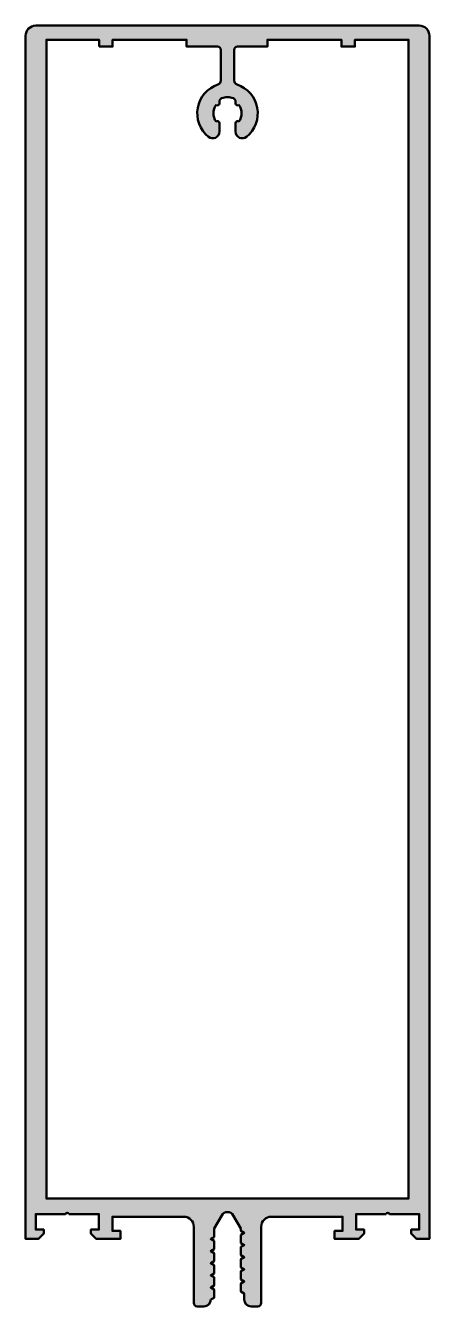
# Model space of a CAD drawing. Extents: x -30 to 30, y -16 to 174.
import ezdxf

# ---------------------------------------------------------------- set-up
doc = ezdxf.new("R2010")
doc.units = 0
doc.layers.add('0S-Alu contour', color=7, linetype='Continuous', lineweight=50)
doc.layers.add('0S-Alu hatch', color=252, linetype='Continuous', lineweight=25)

# ---------------------------------------------------------------- blocks, each defined once
blk = doc.blocks.new('324500__EB7BCAA6_F43E_4FB3_AD8D_644D840BB254_')
at = {"layer": '0S-Alu hatch'}
h = blk.add_hatch(color=256, dxfattribs=at)
edge = h.paths.add_edge_path()
edge.add_arc((-28.49999999999967, 172.5), 1.5, 90.00000000000028, 180)
edge.add_line((-29.99999999999967, 172.5), (-30, -6))
edge.add_line((-30, -6), (-28.1, -6))
edge.add_line((-28.1, -6), (-27.30000000000001, -5.199999999999988))
edge.add_line((-27.30000000000001, -5.199999999999988), (-27.30000000000001, -4.599999999999994))
edge.add_line((-27.30000000000001, -4.599999999999994), (-28.50000000000001, -4.599999999999994))
edge.add_line((-28.50000000000001, -4.599999999999994), (-28.50000000000001, -2.300000000000011))
edge.add_line((-28.50000000000001, -2.300000000000011), (-24.05000000000001, -2.300000000000011))
edge.add_ellipse((-23.80000000000001, -2.356250000000009), major_axis=(-0.2562499999999961, 0), ratio=1, start_angle=192.6803834918194, end_angle=347.31961650818045, ccw=False)
edge.add_line((-23.55000000000001, -2.300000000000011), (-19.10000000000001, -2.300000000000011))
edge.add_line((-19.10000000000001, -2.300000000000011), (-19.10000000000001, -4.599999999999994))
edge.add_line((-19.10000000000001, -4.599999999999994), (-20.30000000000001, -4.599999999999994))
edge.add_line((-20.30000000000001, -4.599999999999994), (-20.30000000000001, -5.199999999999988))
edge.add_line((-20.30000000000001, -5.199999999999988), (-19.50000000000001, -6))
edge.add_line((-19.50000000000001, -6), (-15.90000000000001, -6))
edge.add_line((-15.90000000000001, -6), (-15.90000000000001, -4.800000000000011))
edge.add_line((-15.90000000000001, -4.800000000000011), (-17.10000000000001, -4.800000000000011))
edge.add_line((-17.10000000000001, -4.800000000000011), (-17.10000000000001, -2.699999999999988))
edge.add_line((-17.10000000000001, -2.699999999999988), (-6.500000000000007, -2.700000000000002))
edge.add_ellipse((-6.500000000000014, -4.200000000000009), major_axis=(-1.500000000000007, 0), ratio=1, start_angle=180, end_angle=269.9999999999997, ccw=False)
edge.add_line((-5.000000000000007, -4.200000000000009), (-5.000000000000007, -15.5))
edge.add_arc((-4.500000000000007, -15.5), 0.5, 180, 270)
edge.add_line((-4.500000000000007, -16), (-3.500000000000007, -16))
edge.add_arc((-3.500000000000007, -15), 1, 270, 360)
edge.add_line((-2.500000000000007, -15), (-2.000000000000007, -14.71132486540517))
edge.add_line((-2.000000000000007, -14.71132486540517), (-2.000000000000007, -13.48867513459481))
edge.add_line((-2.000000000000007, -13.48867513459481), (-2.500000000000007, -13.19999999999999))
edge.add_line((-2.500000000000007, -13.19999999999999), (-2.000000000000007, -12.91132486540519))
edge.add_line((-2.000000000000007, -12.91132486540519), (-2.000000000000007, -11.6886751345948))
edge.add_line((-2.000000000000007, -11.6886751345948), (-2.5, -11.4))
edge.add_line((-2.5, -11.4), (-2.000000000000007, -11.11132486540518))
edge.add_line((-2.000000000000007, -11.11132486540518), (-2.000000000000007, -9.88867513459482))
edge.add_line((-2.000000000000007, -9.88867513459482), (-2.500000000000007, -9.599999999999994))
edge.add_line((-2.500000000000007, -9.599999999999994), (-2.000000000000007, -9.311324865405197))
edge.add_line((-2.000000000000007, -9.311324865405197), (-2.000000000000007, -8.088675134594808))
edge.add_line((-2.000000000000007, -8.088675134594808), (-2.50000000000001, -7.800000000000011))
edge.add_line((-2.50000000000001, -7.800000000000011), (-2.00000000000001, -7.511324865405185))
edge.add_line((-2.00000000000001, -7.511324865405185), (-2.00000000000001, -6.288675134594797))
edge.add_line((-2.00000000000001, -6.288675134594797), (-2.499999999999996, -6))
edge.add_line((-2.499999999999996, -6), (-2.000000000000003, -5.711324865405174))
edge.add_line((-2.000000000000003, -5.711324865405174), (-2.000000000000003, -4.464101710724662))
edge.add_line((-2.000000000000003, -4.464101710724662), (-0.8660254143211538, -2.500000018250105))
edge.add_ellipse((-1e-14, -2.999999999999991), major_axis=(-0.9999999999999974, 0), ratio=1, start_angle=209.9999999999995, end_angle=330.00000120741777, ccw=False)
edge.add_line((0.86602540378443, -2.5), (1.999999999999992, -4.464101615137735))
edge.add_line((1.999999999999992, -4.464101615137735), (1.999999999999992, -4.811324865405197))
edge.add_line((1.999999999999992, -4.811324865405197), (2.499999999999992, -5.099999999999994))
edge.add_line((2.499999999999992, -5.099999999999994), (1.999999999999992, -5.388675134594791))
edge.add_line((1.999999999999992, -5.388675134594791), (1.999999999999992, -6.611324865405208))
edge.add_line((1.999999999999992, -6.611324865405208), (2.5, -6.900000000000005))
edge.add_line((2.5, -6.900000000000005), (1.999999999999992, -7.188675134594802))
edge.add_line((1.999999999999992, -7.188675134594802), (1.999999999999992, -8.411324865405192))
edge.add_line((1.999999999999992, -8.411324865405192), (2.5, -8.699999999999989))
edge.add_line((2.5, -8.699999999999989), (1.999999999999992, -8.988675134594814))
edge.add_line((1.999999999999992, -8.988675134594814), (1.999999999999992, -10.21132486540517))
edge.add_line((1.999999999999992, -10.21132486540517), (2.499999999999992, -10.5))
edge.add_line((2.499999999999992, -10.5), (1.999999999999992, -10.78867513459482))
edge.add_line((1.999999999999992, -10.78867513459482), (1.999999999999992, -12.01132486540518))
edge.add_line((1.999999999999992, -12.01132486540518), (2.499999999999985, -12.30000000000001))
edge.add_line((2.499999999999985, -12.30000000000001), (1.999999999999992, -12.58867513459481))
edge.add_line((1.999999999999992, -12.58867513459481), (1.999999999999992, -13.8113248654052))
edge.add_line((1.999999999999992, -13.8113248654052), (2.499999999999992, -14.09999999999999))
edge.add_line((2.499999999999992, -14.09999999999999), (2.499999999999992, -15))
edge.add_arc((3.499999999999992, -15), 1, 180, 270)
edge.add_line((3.499999999999992, -16), (4.499999999999992, -16))
edge.add_arc((4.499999999999992, -15.5), 0.5, 270, 360)
edge.add_line((4.999999999999992, -15.5), (4.999999999999985, -4.200000000000017))
edge.add_ellipse((6.499999999999992, -4.200000000000012), major_axis=(-1.500000000000005, 0), ratio=1, start_angle=269.99999999999994, end_angle=360, ccw=False)
edge.add_line((6.499999999999992, -2.700000000000006), (17.09999999999999, -2.700000000000002))
edge.add_line((17.09999999999999, -2.700000000000002), (17.09999999999999, -4.800000000000011))
edge.add_line((17.09999999999999, -4.800000000000011), (15.89999999999998, -4.800000000000011))
edge.add_line((15.89999999999998, -4.800000000000011), (15.89999999999999, -6))
edge.add_line((15.89999999999999, -6), (19.5, -6))
edge.add_line((19.5, -6), (20.3, -5.199999999999988))
edge.add_line((20.3, -5.199999999999988), (20.29999999999999, -4.599999999999994))
edge.add_line((20.29999999999999, -4.599999999999994), (19.09999999999999, -4.600000000000022))
edge.add_line((19.09999999999999, -4.600000000000022), (19.09999999999999, -2.300000000000011))
edge.add_line((19.09999999999999, -2.300000000000011), (23.54999999999999, -2.300000000000011))
edge.add_ellipse((23.79999999999999, -2.356250000000011), major_axis=(-0.25625, 0), ratio=1, start_angle=192.6803834918198, end_angle=347.3196165081802, ccw=False)
edge.add_line((24.04999999999999, -2.300000000000011), (28.49999999999999, -2.300000000000011))
edge.add_line((28.49999999999999, -2.300000000000011), (28.49999999999999, -4.599999999999994))
edge.add_line((28.49999999999999, -4.599999999999994), (27.29999999999999, -4.599999999999994))
edge.add_line((27.29999999999999, -4.599999999999994), (27.29999999999998, -5.199999999999988))
edge.add_line((27.29999999999998, -5.199999999999988), (28.1, -6))
edge.add_line((28.1, -6), (30.0000000000004, -6))
edge.add_line((30.0000000000004, -6), (30.00000000000017, 172.4999999999999))
edge.add_arc((28.50000000000015, 172.4999999999999), 1.500000000000014, 0, 90.00000000000055)
edge.add_line((28.50000000000014, 173.9999999999999), (-28.49999999999968, 174))
edge = h.paths.add_edge_path()
edge.add_line((-19.07849121093721, 170.9001754760741), (-17.07849121093721, 170.9001754760741))
edge.add_line((-17.07849121093721, 170.9001754760741), (-17.07849121093718, 171.9001754760741))
edge.add_line((-17.07849121093718, 171.9001754760741), (-6.078491210937201, 171.9001754760741))
edge.add_line((-6.078491210937201, 171.9001754760741), (-6.078491210937194, 170.9))
edge.add_line((-6.078491210937194, 170.9), (-1.500000000000056, 170.9))
edge.add_ellipse((-1.50000000000006, 170.3999999999999), major_axis=(-0.500000000000057, 0), ratio=1, start_angle=180, end_angle=269.9999999999996, ccw=False)
edge.add_line((-1.000000000000003, 170.3999999999999), (-1.000000000000028, 165.8425200051213))
edge.add_ellipse((-1.600000000000036, 165.8425200051213), major_axis=(-0.6000000000000086, 0), ratio=1, start_angle=108.28388994040759, end_angle=180, ccw=False)
edge.add_arc((-2.49e-14, 161), 4.499999999999988, 108.2838899404075, 231.0551964059044)
edge.add_arc((-2.200000000000038, 158.2778684822367), 1.000000000000009, 231.055196405905, 360)
edge.add_line((-1.200000000000029, 158.2778684822367), (-1.200000000000006, 159.5303061543301))
edge.add_arc((-1.500000000000003, 159.5303061543301), 0.2999999999999971, 0, 130.3192648390465)
edge.add_ellipse((-7.1e-15, 161), major_axis=(-2.100000000000012, 0), ratio=1, start_angle=-36.22322108088838, end_angle=36.22322108088838, ccw=False)
edge.add_arc((-1.500000000000017, 162.4696938456699), 0.3000000000000107, 229.6807351609604, 360)
edge.add_line((-1.200000000000007, 162.4696938456699), (-1.200000000000017, 162.7663521732656))
edge.add_ellipse((-0.700000000000017, 162.7663521732655), major_axis=(-0.5, 0), ratio=1, start_angle=291.6182724221569, end_angle=360, ccw=False)
edge.add_ellipse((-2.13e-14, 161), major_axis=(-2.399999999999976, 0), ratio=1, start_angle=248.3817275778418, end_angle=291.61827242215827, ccw=False)
edge.add_ellipse((0.699999999999978, 162.7663521732655), major_axis=(-0.5000000000000254, 0), ratio=1, start_angle=180, end_angle=248.38172757784372, ccw=False)
edge.add_line((1.200000000000003, 162.7663521732655), (1.199999999999974, 162.4696938456699))
edge.add_arc((1.499999999999971, 162.4696938456699), 0.2999999999999971, 180, 310.3192648390465)
edge.add_ellipse((-3.55e-14, 161), major_axis=(-2.10000000000002, 0), ratio=1, start_angle=143.7767789191118, end_angle=216.2232210808882, ccw=False)
edge.add_arc((1.499999999999968, 159.5303061543301), 0.2999999999999891, 49.68073516095462, 180)
edge.add_line((1.199999999999978, 159.5303061543301), (1.199999999999977, 158.2778684822367))
edge.add_arc((2.199999999999988, 158.2778684822367), 1.00000000000001, 180, 308.9448035940953)
edge.add_arc((-3.2e-14, 161), 4.50000000000003, 308.9448035940957, 431.7161100595923)
edge.add_ellipse((1.599999999999987, 165.8425200051213), major_axis=(-0.5999999999999749, 0), ratio=1, start_angle=0, end_angle=71.71611005959352, ccw=False)
edge.add_line((1.000000000000012, 165.8425200051213), (0.9999999999999786, 170.3999999999999))
edge.add_ellipse((1.500000000000003, 170.3999999999999), major_axis=(-0.5000000000000249, 0), ratio=1, start_angle=270, end_angle=360, ccw=False)
edge.add_line((1.500000000000003, 170.9), (5.921508789062812, 170.9))
edge.add_line((5.921508789062812, 170.9), (5.921508789062812, 171.9001754760741))
edge.add_line((5.921508789062812, 171.9001754760741), (16.92150878906278, 171.9001754760741))
edge.add_line((16.92150878906278, 171.9001754760741), (16.92150878906278, 170.9001754760741))
edge.add_line((16.92150878906278, 170.9001754760741), (18.92150878906278, 170.9001754760741))
edge.add_line((18.92150878906278, 170.9001754760741), (18.92150878906277, 171.9001754760741))
edge.add_line((18.92150878906277, 171.9001754760741), (26.89990234375023, 171.900175476074))
edge.add_line((26.89990234375023, 171.900175476074), (26.89990234375037, 0))
edge.add_line((26.89990234375037, 0), (-26.90002441406227, 0))
edge.add_line((-26.90002441406227, 0), (-26.90002441406229, 171.900175476074))
edge.add_line((-26.90002441406229, 171.900175476074), (-19.07849121093721, 171.9001754760741))
edge.add_line((-19.07849121093721, 171.9001754760741), (-19.07849121093721, 170.9001754760741))
at = {"layer": '0S-Alu contour', "color": 7}
for points in [[(28.50000000000014, 173.9999999999999), (-28.49999999999968, 174)], [(-29.99999999999967, 172.5), (-30, -6), (-28.1, -6), (-27.30000000000001, -5.199999999999988), (-27.30000000000001, -4.599999999999994), (-28.50000000000001, -4.599999999999994), (-28.50000000000001, -2.300000000000011), (-24.05000000000001, -2.300000000000011)], [(1.500000000000003, 170.9), (5.921508789062812, 170.9), (5.921508789062812, 171.9001754760741), (16.92150878906278, 171.9001754760741), (16.92150878906278, 170.9001754760741), (18.92150878906278, 170.9001754760741), (18.92150878906277, 171.9001754760741), (26.89990234375023, 171.900175476074), (26.89990234375037, 0), (-26.90002441406227, 0), (-26.90002441406229, 171.900175476074), (-19.07849121093721, 171.9001754760741), (-19.07849121093721, 170.9001754760741)], [(-19.07849121093721, 170.9001754760741), (-17.07849121093721, 170.9001754760741), (-17.07849121093718, 171.9001754760741), (-6.078491210937201, 171.9001754760741), (-6.078491210937194, 170.9), (-1.500000000000056, 170.9)], [(24.04999999999999, -2.300000000000011), (28.49999999999999, -2.300000000000011), (28.49999999999999, -4.599999999999994), (27.29999999999999, -4.599999999999994), (27.29999999999998, -5.199999999999988), (28.1, -6), (30.0000000000004, -6), (30.00000000000017, 172.4999999999999)], [(-1.000000000000003, 170.3999999999999), (-1.000000000000028, 165.8425200051213)], [(1.000000000000012, 165.8425200051213), (0.9999999999999786, 170.3999999999999)], [(-1.200000000000007, 162.4696938456699), (-1.200000000000017, 162.7663521732656)], [(1.200000000000003, 162.7663521732655), (1.199999999999974, 162.4696938456699)], [(-1.200000000000029, 158.2778684822367), (-1.200000000000006, 159.5303061543301)], [(1.199999999999978, 159.5303061543301), (1.199999999999977, 158.2778684822367)], [(-23.55000000000001, -2.300000000000011), (-19.10000000000001, -2.300000000000011), (-19.10000000000001, -4.599999999999994), (-20.30000000000001, -4.599999999999994), (-20.30000000000001, -5.199999999999988), (-19.50000000000001, -6), (-15.90000000000001, -6), (-15.90000000000001, -4.800000000000011), (-17.10000000000001, -4.800000000000011), (-17.10000000000001, -2.699999999999988), (-6.500000000000007, -2.700000000000002)], [(-2.500000000000007, -15), (-2.000000000000007, -14.71132486540517), (-2.000000000000007, -13.48867513459481), (-2.500000000000007, -13.19999999999999), (-2.000000000000007, -12.91132486540519), (-2.000000000000007, -11.6886751345948), (-2.5, -11.4), (-2.000000000000007, -11.11132486540518), (-2.000000000000007, -9.88867513459482), (-2.500000000000007, -9.599999999999994), (-2.000000000000007, -9.311324865405197), (-2.000000000000007, -8.088675134594808), (-2.50000000000001, -7.800000000000011), (-2.00000000000001, -7.511324865405185), (-2.00000000000001, -6.288675134594797), (-2.499999999999996, -6), (-2.000000000000003, -5.711324865405174), (-2.000000000000003, -4.464101710724662), (-0.8660254143211538, -2.500000018250105)], [(0.86602540378443, -2.5), (1.999999999999992, -4.464101615137735), (1.999999999999992, -4.811324865405197), (2.499999999999992, -5.099999999999994), (1.999999999999992, -5.388675134594791), (1.999999999999992, -6.611324865405208), (2.5, -6.900000000000005), (1.999999999999992, -7.188675134594802), (1.999999999999992, -8.411324865405192), (2.5, -8.699999999999989), (1.999999999999992, -8.988675134594814), (1.999999999999992, -10.21132486540517), (2.499999999999992, -10.5), (1.999999999999992, -10.78867513459482), (1.999999999999992, -12.01132486540518), (2.499999999999985, -12.30000000000001), (1.999999999999992, -12.58867513459481), (1.999999999999992, -13.8113248654052), (2.499999999999992, -14.09999999999999), (2.499999999999992, -15)], [(6.499999999999992, -2.700000000000006), (17.09999999999999, -2.700000000000002), (17.09999999999999, -4.800000000000011), (15.89999999999998, -4.800000000000011), (15.89999999999999, -6), (19.5, -6), (20.3, -5.199999999999988), (20.29999999999999, -4.599999999999994), (19.09999999999999, -4.600000000000022), (19.09999999999999, -2.300000000000011), (23.54999999999999, -2.300000000000011)], [(-5.000000000000007, -4.200000000000009), (-5.000000000000007, -15.5)], [(4.999999999999992, -15.5), (4.999999999999985, -4.200000000000017)], [(-4.500000000000007, -16), (-3.500000000000007, -16)], [(3.499999999999992, -16), (4.499999999999992, -16)]]:
    blk.add_lwpolyline(points, dxfattribs=at)
for centre, radius, start, end in [((-28.49999999999967, 172.5), 1.5, 90.00000000000028, 180), ((28.50000000000015, 172.4999999999999), 1.500000000000014, 0, 90.00000000000055), ((-2.49e-14, 161), 4.499999999999988, 108.2838899404075, 231.0551964059044), ((-3.2e-14, 161), 4.50000000000003, 308.9448035940957, 71.71611005959222), ((-1.500000000000017, 162.4696938456699), 0.3000000000000107, 229.6807351609604, 0), ((1.499999999999971, 162.4696938456699), 0.2999999999999971, 180, 310.3192648390465), ((-1.500000000000003, 159.5303061543301), 0.2999999999999971, 0, 130.3192648390465), ((1.499999999999968, 159.5303061543301), 0.2999999999999891, 49.68073516095462, 180), ((-2.200000000000038, 158.2778684822367), 1.000000000000009, 231.055196405905, 0), ((2.199999999999988, 158.2778684822367), 1.00000000000001, 180, 308.9448035940953), ((-3.500000000000007, -15), 1, 270, 0), ((3.499999999999992, -15), 1, 180, 270), ((-4.500000000000007, -15.5), 0.5, 180, 270), ((4.499999999999992, -15.5), 0.5, 270, 0)]:
    blk.add_arc(centre, radius, start, end, dxfattribs=at)
at = {"layer": '0S-Alu contour', "color": 7, "extrusion": (0, 0, -1)}
for centre, radius, start, end in [((1.50000000000006, 170.3999999999999), 0.500000000000057, 90.0000000000004, 180), ((-1.500000000000003, 170.3999999999999), 0.5000000000000249, 0, 90), ((1.600000000000036, 165.8425200051213), 0.6000000000000086, 180, 251.7161100595924), ((-1.599999999999987, 165.8425200051213), 0.5999999999999749, 288.2838899404066, 0), ((2.13e-14, 161), 2.399999999999976, 68.38172757784174, 111.6182724221582), ((7.1e-15, 161), 2.100000000000012, 323.7767789191117, 36.22322108088844), ((0.700000000000017, 162.7663521732655), 0.5, 0, 68.3817275778431), ((-0.699999999999978, 162.7663521732655), 0.5000000000000254, 111.6182724221563, 180), ((3.55e-14, 161), 2.10000000000002, 143.7767789191118, 216.2232210808883), ((23.80000000000001, -2.356250000000009), 0.2562499999999961, 12.68038349181956, 167.3196165081806), ((6.500000000000014, -4.200000000000009), 1.500000000000007, 90.00000000000028, 180), ((1e-14, -2.999999999999991), 0.9999999999999974, 29.99999879258224, 150.0000000000005), ((-6.499999999999992, -4.200000000000012), 1.500000000000006, 0, 90.00000000000006), ((-23.79999999999999, -2.356250000000011), 0.25625, 12.68038349181979, 167.3196165081802)]:
    blk.add_arc(centre, radius, start, end, dxfattribs=at)
blk = doc.blocks.new('324500__0F0FB732_793F_46EE_A19C_DAD97008D1A3_')
at = {"layer": '0S-Alu contour', "color": 7}
blk.add_blockref('324500__EB7BCAA6_F43E_4FB3_AD8D_644D840BB254_', (0, 0), dxfattribs=at)

msp = doc.modelspace()

# ---------------------------------------------------------------- block references
at = {"layer": '0S-Alu contour', "color": 7}
msp.add_blockref('324500__0F0FB732_793F_46EE_A19C_DAD97008D1A3_', (0, 0), dxfattribs=at)

doc.saveas('drawing.dxf')
